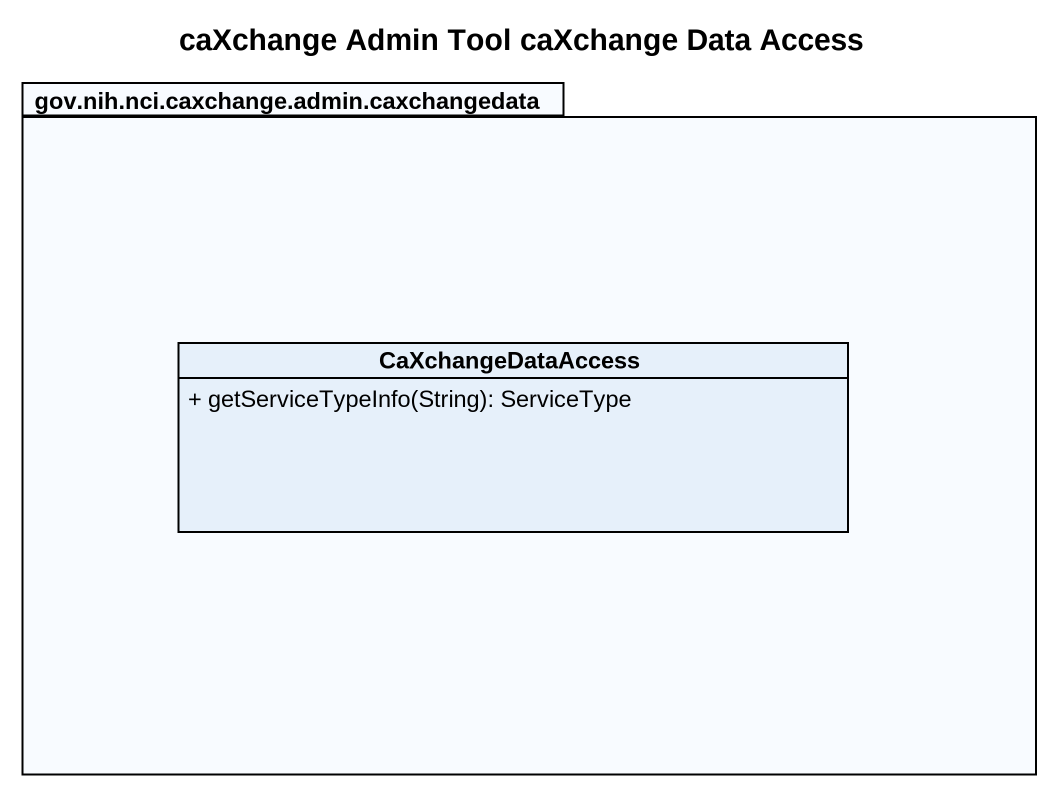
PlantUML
@startuml
title caXchange Admin Tool caXchange Data Access
hide circle
hide empty members
skinparam classAttributeIconSize 0
package "gov.nih.nci.caxchange.admin.caxchangedata" as gov_nih_nci_caxchange_admin {
  class CaXchangeDataAccess {
    + getServiceTypeInfo(String): ServiceType
  }
}
@enduml
